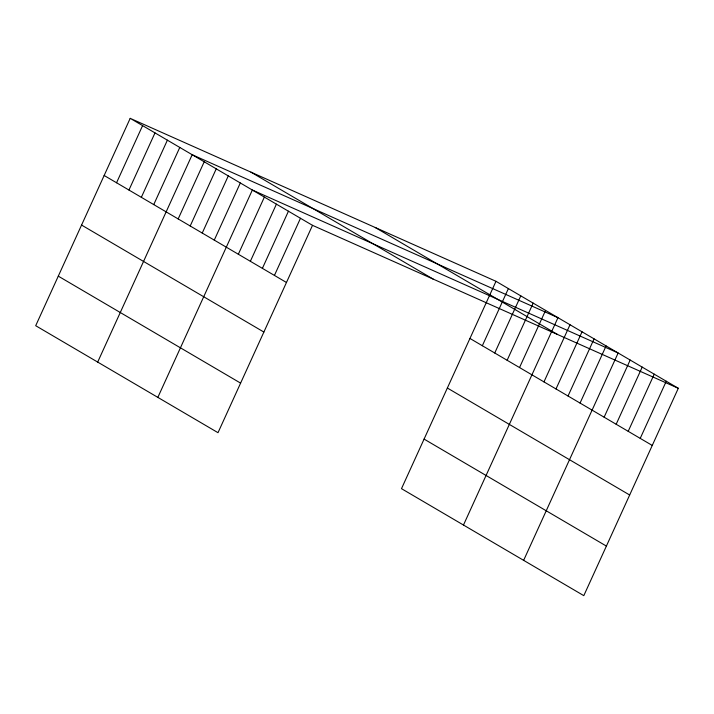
<?xml version="1.0" encoding="UTF-8"?>
<svg xmlns="http://www.w3.org/2000/svg" width="714" height="714" viewBox="0 0 714 714"><rect width="100%" height="100%" fill="white"/><g stroke="black" fill="none" stroke-linecap="round" stroke-linejoin="round"><path stroke-width="1.07" d="M130.198 118.345L35.7 325.709L218.011 432.693L312.509 225.338L130.198 118.345L495.989 281.307L678.3 388.291L583.802 595.654L401.491 488.662L495.989 281.307M116.552 182.766L142.595 125.619M128.948 190.04L154.992 132.902M141.345 197.323L167.388 140.176M153.742 204.597L179.785 147.45M97.684 362.078L192.182 154.724L557.973 317.685L463.475 525.04M178.17 218.93L204.213 161.783M190.201 225.99L216.244 168.843M202.24 233.05L228.284 175.912M214.271 240.118L240.315 182.971M157.848 397.386L252.345 190.031L618.137 352.993L523.639 560.347M238.333 254.238L264.376 197.091M250.364 261.297L276.407 204.15M262.395 268.357L288.438 211.21M274.435 275.417L300.478 218.279M482.343 345.728L508.386 288.581M494.74 353.002L520.783 295.855M507.136 360.275L533.179 303.129M519.533 367.549L545.576 310.403M543.97 381.892L570.013 324.745M556.001 388.952L582.044 331.805M568.032 396.011L594.075 338.864M580.063 403.071L606.106 345.924M604.124 417.199L630.167 360.052M616.164 424.259L642.207 367.112M628.195 431.318L654.238 374.172M640.226 438.378L666.269 381.231M312.509 225.338L678.3 388.291M375.278 227.534L557.589 334.518M250.909 172.128L433.219 279.112M469.946 338.454L652.257 445.438M104.155 175.492L286.466 282.485M447.357 388.023L629.668 495.007M81.566 225.062L263.877 332.055M424.08 439.092L606.391 546.085M58.289 276.139L240.6 383.123"/></g></svg>
